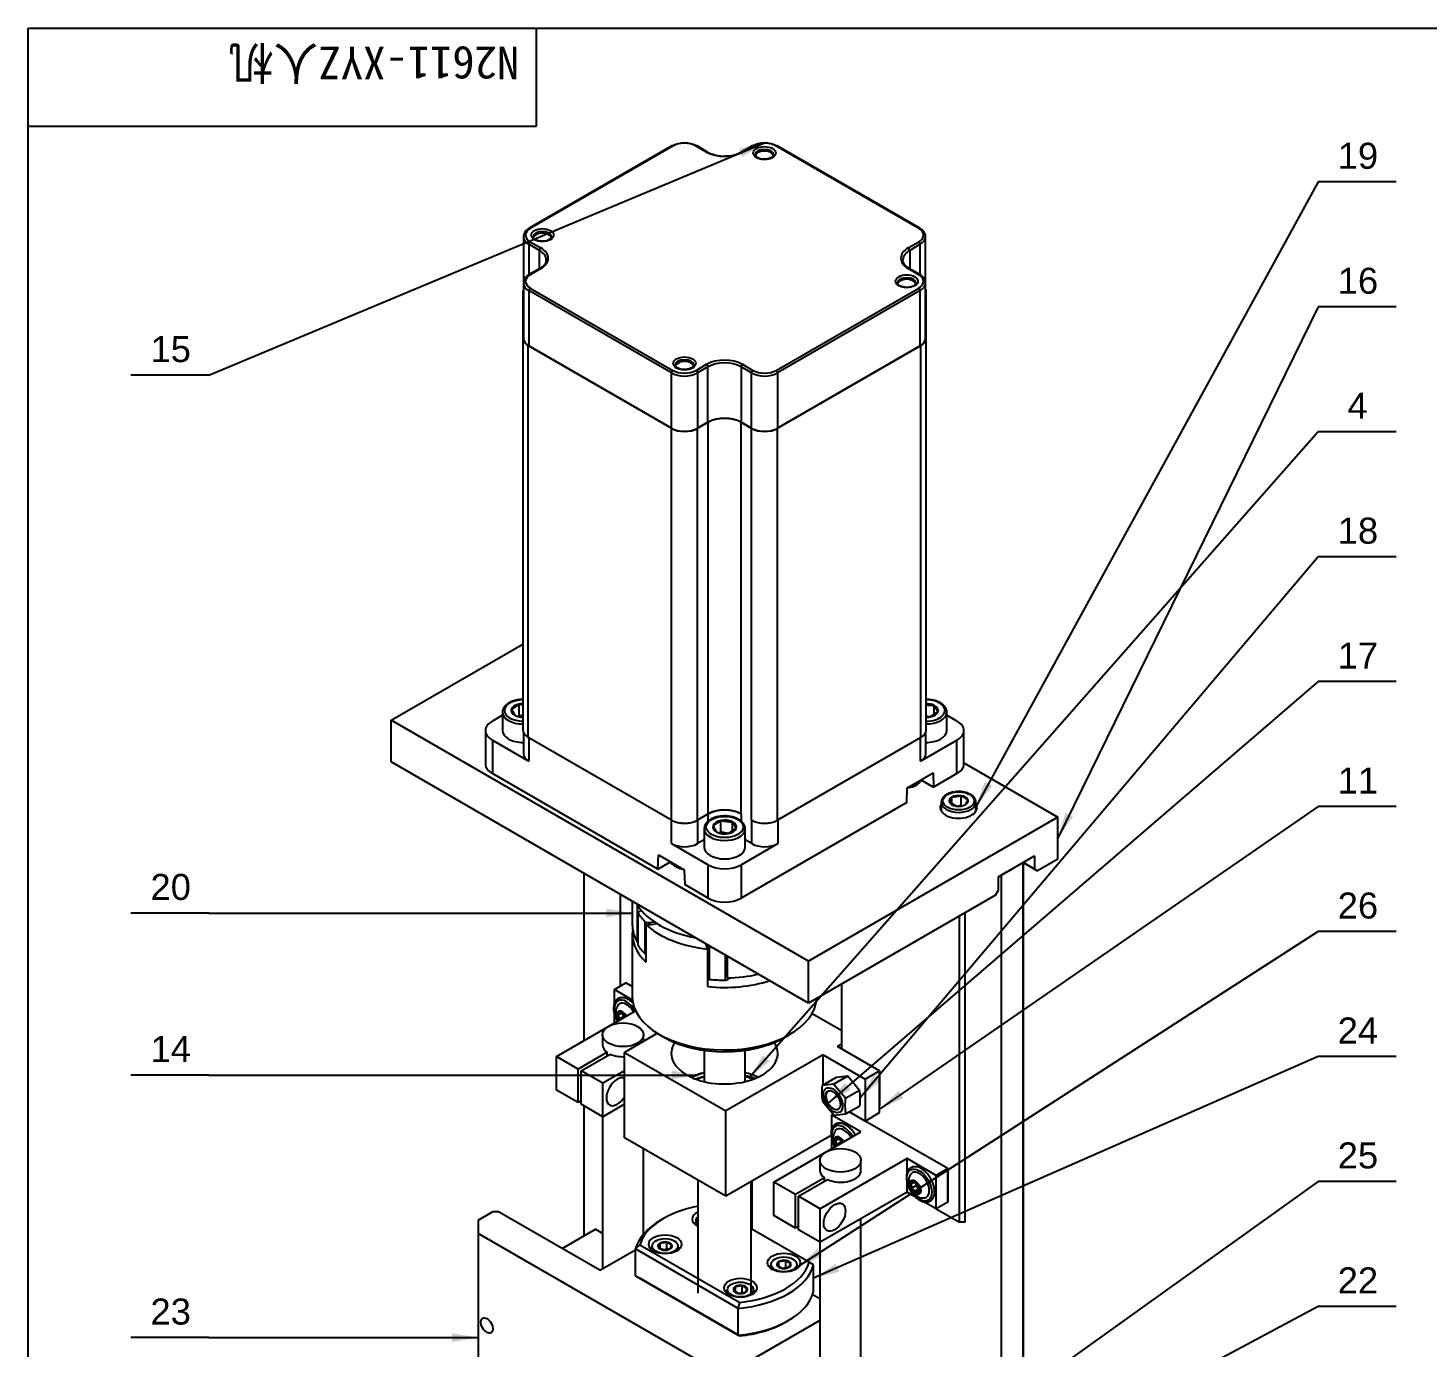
# Model space of a CAD drawing. Header units: millimetres. Extents: x 25 to 415, y 5 to 292.
# Drawn here: x 25 to 195.8, y 131 to 292 of the extents above; entities that cross this region are included whole.
import ezdxf
from ezdxf.enums import TextEntityAlignment as Align

# ---------------------------------------------------------------- set-up
doc = ezdxf.new("R2010")
doc.units = ezdxf.units.MM
for name, color, linetype in [('0311-6000轴承', 7, 'Continuous'), ('0316-内六角平圆头凸缘螺钉-', 7, 'Continuous'), ('0318-孔用卡簧07331-2', 7, 'Continuous'), ('0319-步进电机LS86A12', 7, 'Continuous'), ('031B-开槽圆柱头轴位螺钉-G', 7, 'Continuous'), ('031C-1型六角螺母-GBT4', 7, 'Continuous'), ('031D-内六角圆柱头螺钉-GB', 7, 'Continuous'), ('031E-联轴器COUPLING', 7, 'Continuous'), ('031F-内六角圆柱头螺钉-GB', 7, 'Continuous'), ('031H-内六角圆柱头螺钉-GB', 7, 'Continuous'), ('0321-丝杆安装板', 7, 'Continuous'), ('0321-丝杆滑块', 7, 'Continuous'), ('0322-丝杆', 7, 'Continuous'), ('0325-导轨', 7, 'Continuous'), ('0326-导轨连接件', 7, 'Continuous'), ('0327-电机安装板', 7, 'Continuous'), ('0328-滑块', 7, 'Continuous'), ('032A-滑块连接板', 7, 'Continuous'), ('032C-丝杆顶板', 7, 'Continuous'), ('Default', 7, 'Continuous'), ('图框', 7, 'Continuous')]:
    doc.layers.add(name, color=color, linetype=linetype)
doc.styles.add('SEACAD_Arial', font='arial.ttf')

msp = doc.modelspace()

# ---------------------------------------------------------------- hatches: boundary and pattern name
at = {"layer": 'Default', "linetype": 'Continuous'}
for points in [[(112.12, 276.27), (114.85, 277.99), (111.71, 277.25)], [(141.69, 200.06), (140.63, 197.03), (142.62, 199.56)], [(151.53, 196.27), (150.61, 193.19), (152.48, 195.81)], [(95.53, 183.54), (98.71, 184.06), (95.53, 184.59)], [(114.67, 166.69), (112.97, 163.96), (115.46, 165.99)], [(103.52, 163.77), (106.69, 164.3), (103.52, 164.83)], [(128.16, 164.28), (126.51, 161.52), (128.97, 163.6)], [(124.64, 163.35), (122.58, 160.88), (125.33, 162.55)], [(131.19, 162.36), (128.87, 160.12), (131.79, 161.49)], [(121.33, 143.12), (118.95, 140.95), (121.91, 142.23)], [(123.52, 141.28), (120.83, 139.52), (123.95, 140.31)], [(76.73, 131.75), (79.91, 132.28), (76.73, 132.81)]]:
    msp.add_hatch(color=7, dxfattribs=at).paths.add_polyline_path(points)

# ---------------------------------------------------------------- linework, layer by layer
at = {"layer": '0311-6000轴承', "color": 7, "linetype": 'Continuous'}
for start_param, end_param in [(-4.317598, -4.144594), (1.003002, 1.176005)]:
    msp.add_ellipse((109.96, 160.63), major_axis=(6.5, 0), ratio=0.57735, start_param=start_param, end_param=end_param, dxfattribs=at)
at = {"layer": '0316-内六角平圆头凸缘螺钉-', "color": 7, "linetype": 'Continuous'}
for p, q in [((97.05, 171.72), (97.46, 171.82)), ((97.1, 171.1), (97.05, 171.72)), ((97.59, 171.39), (97.1, 171.1)), ((97.57, 171.71), (97.59, 171.39)), ((97.59, 171.39), (97.67, 171.3)), ((123.56, 156.41), (123.98, 156.51)), ((123.62, 155.79), (123.56, 156.41)), ((124.11, 156.08), (123.62, 155.79)), ((124.08, 156.4), (124.11, 156.08)), ((124.11, 156.08), (124.19, 155.99)), ((132.76, 151.1), (133.17, 151.21)), ((132.81, 150.49), (132.76, 151.1)), ((133.3, 150.77), (132.81, 150.49)), ((133.28, 151.1), (133.3, 150.77)), ((133.3, 150.77), (133.66, 150.38)), ((133.64, 150.7), (133.69, 150.08)), ((133.68, 150.21), (133.27, 149.97)), ((133.69, 150.08), (133.27, 149.97))]:
    msp.add_line(p, q, dxfattribs=at)
for centre, radius, start, end in [((95.21, 168.91), 2.9, 46.7714, 49.1812), ((95.57, 169.63), 2.9, 37.7956, 49.1787), ((121.72, 153.6), 2.9, 46.7714, 49.1812), ((122.08, 154.32), 2.9, 37.7956, 49.1787), ((130.91, 148.29), 2.9, 35.482, 49.1812), ((131.28, 149.01), 2.9, 35.4845, 49.1787), ((134.97, 151.43), 2.63, 207.4976, 223.1072), ((134.2, 150.91), 1.6, 219.5401, 273.727), ((134.62, 150.9), 2.02, 220.7158, 236.2512)]:
    msp.add_arc(centre, radius, start, end, dxfattribs=at)
for centre, major_axis, start_param, end_param in [((98.01, 171.49), (-1.07, 1.86), 0, 1.570796), ((98.01, 171.49), (-1.07, 1.86), 4.712389, 6.283185), ((98.01, 171.49), (-0.86, 1.5), 0, 0.276874), ((98.01, 171.49), (-0.86, 1.5), 4.712389, 6.283185), ((97.51, 171.21), (-0.479, 0.829), 0, 1.570796), ((97.51, 171.21), (-0.361, 0.625), 0.361966, 1.409163), ((97.51, 171.21), (-0.479, 0.829), 4.712389, 6.283185), ((97.51, 171.21), (0.361, -0.625), 2.456361, 3.503558), ((97.51, 171.21), (-0.361, 0.625), 1.409163, 1.570796), ((97.51, 171.21), (0.361, -0.625), 1.570797, 2.456361), ((124.52, 156.18), (-1.07, 1.86), 0, 1.570796), ((124.52, 156.18), (-1.07, 1.86), 4.712389, 6.283185), ((124.52, 156.18), (-0.86, 1.5), 0, 0.276874), ((124.52, 156.18), (-0.86, 1.5), 4.712389, 6.283185), ((124.03, 155.9), (-0.479, 0.829), 0, 1.570796), ((124.03, 155.9), (-0.361, 0.625), 0.361966, 1.409163), ((124.03, 155.9), (-0.479, 0.829), 4.712389, 6.283185), ((124.03, 155.9), (0.361, -0.625), 2.456361, 3.503558), ((124.03, 155.9), (-0.361, 0.625), 1.409163, 1.570796), ((124.03, 155.9), (0.361, -0.625), 1.570797, 2.456361), ((133.72, 150.88), (-0.86, 1.5), 0, 0.276874), ((133.72, 150.88), (-0.86, 1.5), 2.866721, 6.283185), ((133.22, 150.59), (-0.361, 0.625), 0.361966, 1.409163), ((133.22, 150.59), (0.361, -0.625), 2.456361, 3.503558), ((133.22, 150.59), (-0.361, 0.625), 1.409163, 2.456361), ((133.22, 150.59), (0.361, -0.625), 1.409163, 2.456361), ((133.22, 150.59), (0.361, -0.625), 0.361966, 1.409163), ((133.22, 150.59), (-0.361, 0.625), 2.456361, 3.503558)]:
    msp.add_ellipse(centre, major_axis=major_axis, ratio=0.57735, start_param=start_param, end_param=end_param, dxfattribs=at)
for centre, major_axis in [((133.72, 150.88), (-1.07, 1.86)), ((133.22, 150.59), (-0.479, 0.829))]:
    msp.add_ellipse(centre, major_axis=major_axis, ratio=0.57735, dxfattribs=at)
for points, knots in [([(98.89, 172.98), (98.8, 173.08), (98.58, 173.29), (98.2, 173.55), (97.77, 173.72), (97.35, 173.76), (96.98, 173.64), (96.69, 173.39), (96.51, 173.05), (96.42, 172.63), (96.43, 172.14), (96.55, 171.62), (96.73, 171.16), (96.87, 170.92), (96.93, 170.83)], [0.1655625, 0.1655625, 0.1655625, 0.1655625, 0.2175086, 0.2936672, 0.3704776, 0.4472729, 0.5215528, 0.5923452, 0.6623631, 0.7346254, 0.8094704, 0.8851496, 0.9606878, 1, 1, 1, 1]), ([(96.95, 172.78), (96.91, 172.73), (96.8, 172.58), (96.7, 172.26), (96.67, 171.86), (96.73, 171.43), (96.86, 171.1), (96.97, 170.91), (96.99, 170.86)], [0, 0, 0, 0, 0.0732393, 0.2325902, 0.395375, 0.570441, 0.761887, 0.82242, 0.82242, 0.82242, 0.82242]), ([(125.91, 156.98), (125.9, 157.02), (125.78, 157.21), (125.53, 157.56), (125.14, 157.95), (124.72, 158.24), (124.28, 158.41), (123.86, 158.45), (123.49, 158.33), (123.21, 158.09), (123.02, 157.74), (122.94, 157.32), (122.95, 156.83), (123.07, 156.31), (123.24, 155.85), (123.39, 155.61), (123.45, 155.52)], [0.0515313, 0.0515313, 0.0515313, 0.0515313, 0.0663354, 0.1418128, 0.2175086, 0.2936672, 0.3704776, 0.4472729, 0.5215528, 0.5923452, 0.6623631, 0.7346254, 0.8094704, 0.8851496, 0.9606878, 1, 1, 1, 1]), ([(123.46, 157.47), (123.42, 157.42), (123.32, 157.28), (123.22, 156.95), (123.19, 156.55), (123.25, 156.12), (123.38, 155.79), (123.48, 155.6), (123.51, 155.55)], [0, 0, 0, 0, 0.0732393, 0.2325902, 0.395375, 0.570441, 0.761887, 0.82242, 0.82242, 0.82242, 0.82242]), ([(135.28, 151.32), (135.2, 151.49), (135.06, 151.79), (134.72, 152.25), (134.33, 152.64), (133.91, 152.94), (133.48, 153.11), (133.06, 153.14), (132.68, 153.02), (132.4, 152.78), (132.22, 152.44), (132.13, 152.02), (132.14, 151.53), (132.26, 151), (132.44, 150.54), (132.58, 150.3), (132.64, 150.21)], [0, 0, 0, 0, 0.066335, 0.141813, 0.217509, 0.293667, 0.370478, 0.447273, 0.521553, 0.592345, 0.662363, 0.734625, 0.80947, 0.88515, 0.960688, 1, 1, 1, 1]), ([(132.66, 152.16), (132.62, 152.11), (132.51, 151.97), (132.41, 151.65), (132.38, 151.25), (132.44, 150.81), (132.61, 150.38), (132.82, 150.06), (132.94, 149.92), (132.97, 149.89)], [0, 0, 0, 0, 0.073239, 0.23259, 0.395375, 0.570441, 0.761887, 0.95578, 1, 1, 1, 1]), ([(133.5, 149.22), (133.57, 149.16), (133.76, 149), (134.14, 148.84), (134.54, 148.77), (134.92, 148.84), (135.23, 149.04), (135.45, 149.35), (135.57, 149.74), (135.59, 150.21), (135.51, 150.72), (135.39, 151.12), (135.3, 151.3), (135.28, 151.32)], [0, 0, 0, 0, 0.053738, 0.162245, 0.271235, 0.366775, 0.46818, 0.567333, 0.668152, 0.773057, 0.880067, 0.987095, 1, 1, 1, 1])]:
    msp.add_open_spline(points, degree=3, knots=knots, dxfattribs=at)
at = {"layer": '0318-孔用卡簧07331-2', "color": 7, "linetype": 'Continuous'}
for centre, start_param, end_param in [((110.27, 161.24), 2.025135, 2.30182), ((110.27, 160.75), -4.258051, -4.095568), ((110.27, 160.75), 1.011324, 1.221345)]:
    msp.add_ellipse(centre, major_axis=(6.4, 0), ratio=0.57735, start_param=start_param, end_param=end_param, dxfattribs=at)
at = {"layer": '0319-步进电机LS86A12', "color": 7, "linetype": 'Continuous'}
for p, q in [((103.53, 277.61), (86.14, 267.57)), ((103.66, 277.6), (86.26, 267.56)), ((107.77, 276.86), (106.48, 277.6)), ((107.89, 276.87), (106.61, 277.61)), ((113.31, 277.61), (112.02, 276.87)), ((113.43, 277.6), (112.15, 276.86)), ((133.65, 267.56), (116.26, 277.6)), ((133.78, 267.57), (116.39, 277.61)), ((85.43, 266.54), (85.43, 260.89)), ((134.49, 260.89), (134.49, 266.54)), ((87.37, 264.88), (86.08, 265.62)), ((86.08, 265.62), (86.08, 261.89)), ((86.26, 265.93), (87.54, 265.19)), ((87.37, 262.64), (87.37, 264.88)), ((132.37, 265.19), (133.65, 265.93)), ((133.83, 265.62), (132.55, 264.88)), ((132.55, 264.88), (132.55, 262.64)), ((133.83, 261.89), (133.83, 265.62)), ((87.42, 262.67), (86.14, 261.93)), ((87.54, 262.65), (86.26, 261.91)), ((133.65, 261.91), (132.37, 262.65)), ((133.78, 261.93), (132.5, 262.67)), ((85.36, 259.8), (85.36, 254.16)), ((85.43, 260.89), (85.43, 254.16)), ((103.48, 249.93), (86.08, 259.98)), ((86.08, 259.98), (86.08, 253.24)), ((86.26, 260.28), (103.66, 250.24)), ((116.26, 250.24), (133.65, 260.28)), ((133.83, 259.98), (116.44, 249.93)), ((133.83, 253.24), (133.83, 259.98)), ((134.49, 254.16), (134.49, 260.89)), ((134.55, 254.16), (134.55, 259.8)), ((85.36, 254.16), (85.36, 206.4)), ((103.49, 243.16), (86.02, 253.24)), ((86.02, 205.48), (86.02, 253.24)), ((103.48, 243.2), (86.08, 253.24)), ((133.89, 253.24), (116.43, 243.16)), ((133.83, 253.24), (116.44, 243.2)), ((133.89, 205.48), (133.89, 253.24)), ((134.55, 206.4), (134.55, 254.16)), ((103.48, 243.2), (103.48, 249.93)), ((106.48, 250.24), (107.77, 250.98)), ((107.94, 250.67), (106.66, 249.93)), ((106.66, 249.93), (106.66, 243.2)), ((107.94, 243.94), (107.94, 250.67)), ((113.25, 249.93), (111.97, 250.67)), ((111.97, 250.67), (111.97, 243.94)), ((112.15, 250.98), (113.43, 250.24)), ((113.25, 243.2), (113.25, 249.93)), ((116.44, 249.93), (116.44, 243.2)), ((103.49, 195.4), (103.49, 243.16)), ((107.94, 243.94), (106.66, 243.2)), ((107.95, 243.9), (106.66, 243.16)), ((106.66, 195.4), (106.66, 243.16)), ((107.95, 196.14), (107.95, 243.9)), ((113.25, 243.2), (111.97, 243.94)), ((113.25, 243.16), (111.97, 243.9)), ((111.97, 196.14), (111.97, 243.9)), ((113.25, 195.4), (113.25, 243.16)), ((116.43, 195.4), (116.43, 243.16)), ((82.87, 208.18), (81.64, 207.47)), ((138.31, 207.47), (137.08, 208.18)), ((80.8, 206.31), (80.8, 202.23)), ((81.64, 205.15), (81.64, 201.06)), ((81.64, 205.15), (86.1, 202.57)), ((85.44, 206.06), (85.44, 203.49)), ((103.49, 195.4), (86.02, 205.48)), ((86.1, 205.43), (86.1, 202.57)), ((103.5, 195.38), (86.1, 205.43)), ((133.89, 205.48), (116.43, 195.4)), ((133.85, 205.43), (116.46, 195.38)), ((133.85, 202.57), (133.85, 205.43)), ((133.85, 202.57), (138.31, 205.15)), ((134.51, 203.49), (134.51, 206.15)), ((138.31, 201.06), (138.31, 205.15)), ((139.15, 202.23), (139.15, 206.31)), ((101.84, 189.4), (81.64, 201.06)), ((132.25, 199.34), (135.4, 201.16)), ((133.97, 200.27), (135.45, 199.41)), ((135.4, 201.16), (135.45, 199.41)), ((138.31, 201.06), (135.45, 199.41)), ((132.2, 197.53), (132.25, 199.34)), ((132.2, 197.53), (111.99, 185.87)), ((103.5, 192.53), (103.5, 195.38)), ((107.95, 196.14), (106.66, 195.4)), ((107.96, 196.12), (106.68, 195.38)), ((106.68, 195.38), (106.68, 192.53)), ((107.96, 195.26), (107.96, 196.12)), ((111.97, 196.14), (111.99, 196.12)), ((111.99, 196.12), (111.99, 195.26)), ((113.27, 195.38), (113.25, 195.4)), ((113.27, 192.53), (113.27, 195.38)), ((116.46, 195.38), (116.46, 192.53)), ((107.48, 192.99), (106.68, 192.53)), ((113.27, 192.53), (112.48, 192.99)), ((103.5, 192.53), (107.96, 189.95)), ((111.99, 189.95), (116.46, 192.53)), ((101.84, 189.4), (101.9, 191.14)), ((101.84, 189.4), (103.38, 190.29)), ((101.9, 191.14), (105.05, 189.33)), ((107.96, 185.87), (107.96, 189.95)), ((111.99, 189.95), (111.99, 185.87)), ((105.05, 189.33), (105.1, 187.52)), ((107.96, 185.87), (105.1, 187.52))]:
    msp.add_line(p, q, dxfattribs=at)
for centre, radius, start, end in [((105.07, 274.62), 3.36, 62.77, 117.23), ((109.87, 280.62), 4.24, 242.1498, 271.8649), ((110.06, 280.59), 4.2, 269.3589, 297.9121), ((114.85, 274.62), 3.36, 62.77, 117.23), ((132.2, 201.6), 2.25, 271.7318, 314.4404), ((105.15, 191.66), 2.25, 225.5596, 262.967)]:
    msp.add_arc(centre, radius, start, end, dxfattribs=at)
for centre, major_axis, start_param, end_param in [((103.66, 277.4), (0.125, -0.217), 2.356195, 3.141593), ((105.07, 276.79), (2, 0), 0.785398, 2.356194), ((106.48, 277.4), (-0.125, -0.217), 3.141414, 3.926991), ((107.77, 276.66), (-0.125, -0.217), 3.136079, 3.926991), ((109.96, 278.13), (3.1, 0), 3.926991, 5.497787), ((112.15, 276.66), (0.125, -0.217), 2.356195, 3.143222), ((113.43, 277.4), (0.125, -0.217), 2.356195, 3.141775), ((114.85, 276.79), (2, 0), 0.785398, 2.356194), ((114.83, 276.55), (-1.12, 0), 3.158917, 6.283185), ((114.83, 276.34), (1.12, 0), 0, 3.141593), ((116.26, 277.4), (-0.125, -0.217), 3.141593, 3.926991), ((114.83, 276.55), (-1.12, 0), 0, 0.009789), ((87.68, 266.54), (2.25, 0), 3.155321, 3.926991), ((87.68, 266.74), (2, 0), 2.356194, 3.926991), ((86.26, 267.35), (0.125, -0.217), 2.356195, 3.141407), ((87.74, 266.53), (-1.12, 0), 3.158917, 6.283185), ((87.74, 266.33), (1.12, 0), 0, 3.141593), ((87.74, 266.53), (-1.12, 0), 0, 0.009789), ((133.65, 267.35), (-0.125, -0.217), 3.141412, 3.926991), ((132.24, 266.74), (-2, 0), 2.356194, 3.926991), ((132.24, 266.54), (-2.25, 0), 2.356194, 3.155321), ((86.26, 265.72), (-0.125, -0.217), 3.926991, 5.497787), ((87.54, 264.98), (-0.125, -0.217), 3.926991, 5.497787), ((85.35, 263.72), (-2.85, 0), 3.147283, 3.926991), ((85.35, 263.92), (-3.1, 0), 2.356194, 3.926991), ((134.57, 263.92), (3.1, 0), 2.356194, 3.926991), ((134.57, 263.72), (2.85, 0), 2.356194, 3.147283), ((132.37, 264.98), (-0.125, 0.217), 3.926991, 5.497787), ((133.65, 265.72), (-0.125, 0.217), 3.926991, 5.497787), ((87.68, 261.1), (2, 0), 2.356194, 3.926991), ((86.26, 261.71), (0.125, -0.217), 2.356195, 3.141407), ((87.54, 262.45), (0.125, -0.217), 2.356195, 3.141593), ((132.18, 260.9), (-1.12, 0), 3.158917, 6.283185), ((132.18, 260.7), (1.12, 0), 0, 3.141593), ((132.37, 262.45), (-0.125, -0.217), 3.141593, 3.926991), ((133.65, 261.71), (-0.125, -0.217), 3.141412, 3.926991), ((132.24, 261.1), (-2, 0), 2.356194, 3.926991), ((87.61, 259.8), (2.24, 0), 2.909089, 3.374096), ((87.68, 260.89), (2.25, 0), 3.155321, 3.926991), ((86.26, 260.08), (-0.125, -0.217), 3.926991, 5.497787), ((132.18, 260.9), (-1.12, 0), 0, 0.009789), ((133.65, 260.08), (-0.125, 0.217), 3.926991, 5.497787), ((132.24, 260.89), (-2.25, 0), 2.356194, 3.155321), ((132.31, 259.8), (-2.25, 0), 2.909088, 3.374097), ((87.61, 254.16), (2.24, 0), 2.909089, 3.926991), ((132.31, 254.16), (-2.24, 0), 2.356194, 3.374097), ((87.68, 254.16), (2.25, 0), 3.141593, 3.926991), ((132.24, 254.16), (-2.25, 0), 2.356194, 3.141593), ((105.08, 250.89), (-1.13, 0), 3.158917, 6.283185), ((105.08, 250.68), (1.12, 0), 0, 3.141593), ((109.96, 249.71), (-3.1, 0), 3.926991, 5.497787), ((109.96, 249.51), (2.85, 0), 0.785398, 2.356194), ((103.66, 250.03), (-0.125, -0.217), 3.926991, 5.497787), ((105.07, 250.85), (2.25, 0), 3.926991, 5.497787), ((105.07, 251.06), (-2, 0), 0.785398, 2.356194), ((105.08, 250.89), (-1.13, 0), 0, 0.009789), ((106.48, 250.03), (0.125, -0.217), 0.785398, 2.356195), ((107.77, 250.77), (0.125, -0.217), 0.785398, 2.356195), ((112.15, 250.77), (-0.125, -0.217), 3.926991, 5.497787), ((113.43, 250.03), (-0.125, -0.217), 3.926991, 5.497787), ((114.85, 250.85), (2.25, 0), 3.926991, 5.497787), ((114.85, 251.06), (-2, 0), 0.785398, 2.356194), ((116.26, 250.03), (-0.125, 0.217), 3.926991, 5.497787), ((109.96, 242.77), (2.85, 0), 0.785398, 2.356194), ((109.96, 242.74), (2.84, 0), 0.785398, 2.356194), ((105.07, 244.12), (2.25, 0), 3.926991, 5.497787), ((105.08, 244.08), (2.24, 0), 3.926991, 5.497787), ((114.85, 244.12), (2.25, 0), 3.926991, 5.497787), ((114.84, 244.08), (2.24, 0), 3.926991, 5.497787), ((83.65, 206.31), (2.85, 0), 2.356194, 3.926991), ((136.3, 206.31), (-2.85, 0), 2.356194, 3.926991), ((87.61, 206.4), (2.24, 0), 3.141593, 3.890636), ((87.61, 206.4), (-2.24, 0), 0.749044, 0.785398), ((87.69, 206.35), (-2.25, 0), 0.695225, 0.785398), ((132.26, 206.35), (2.25, 0), 5.497787, 5.861375), ((132.31, 206.4), (2.25, 0), 5.497787, 5.817228), ((132.31, 206.4), (-2.24, 0), 2.675635, 3.141593), ((87.69, 203.49), (2.25, 0), 3.141593, 3.926991), ((132.26, 203.49), (-2.25, 0), 2.356194, 3.141593), ((83.65, 202.23), (2.85, 0), 3.141593, 3.926991), ((136.3, 202.23), (-2.85, 0), 2.356194, 3.141593), ((132.2, 200.53), (1.83, 0), 4.880584, 6.11499), ((132.2, 200.64), (-1.87, 0), 1.846393, 2.865996), ((109.96, 194.98), (2.84, 0), 0.785397, 2.356194), ((109.98, 194.96), (-2.85, 0), 3.937873, 5.497787), ((105.08, 196.31), (2.24, 0), 3.926991, 5.497787), ((105.09, 196.3), (-2.25, 0), 0.785398, 2.356194), ((114.84, 196.31), (2.24, 0), 3.939692, 5.497787), ((114.86, 196.3), (-2.25, 0), 0.785397, 2.356124), ((105.09, 193.44), (2.25, 0), 3.926991, 5.497787), ((114.86, 193.44), (2.25, 0), 3.926991, 5.497717), ((105.15, 190.58), (1.83, 0), 3.442913, 4.411069), ((105.15, 190.7), (-1.87, 0), 0.439304, 1.131492), ((109.98, 191.11), (-2.85, 0), 0.785398, 2.356194), ((109.98, 187.03), (2.85, 0), 3.926991, 5.497787)]:
    msp.add_ellipse(centre, major_axis=major_axis, ratio=0.57735, start_param=start_param, end_param=end_param, dxfattribs=at)
for centre in [(114.83, 276.75), (87.74, 266.74), (132.18, 261.11), (105.08, 251.09)]:
    msp.add_ellipse(centre, major_axis=(1.37, 0), ratio=0.57735, dxfattribs=at)
for points, knots in [([(115.68, 276.2), (115.63, 276.17), (115.5, 276.11), (115.19, 276.02), (114.79, 275.99), (114.39, 276.03), (114.05, 276.15), (113.82, 276.31), (113.72, 276.45), (113.72, 276.51), (113.72, 276.54)], [0, 0, 0, 0, 0.071317, 0.210515, 0.351753, 0.493793, 0.634516, 0.772152, 0.907917, 1, 1, 1, 1]), ([(115.95, 276.55), (115.95, 276.52), (115.95, 276.45), (115.85, 276.31), (115.74, 276.24), (115.68, 276.2)], [0, 0, 0, 0, 0.333682, 0.727837, 1, 1, 1, 1]), ([(86.14, 267.57), (86.06, 267.52), (85.86, 267.4), (85.61, 267.14), (85.44, 266.81), (85.44, 266.62), (85.44, 266.52)], [0, 0, 0, 0, 0.170886, 0.495974, 0.779611, 1, 1, 1, 1]), ([(88.58, 266.19), (88.53, 266.16), (88.4, 266.09), (88.1, 266), (87.7, 265.97), (87.3, 266.02), (86.96, 266.13), (86.72, 266.29), (86.62, 266.44), (86.62, 266.5), (86.62, 266.53)], [0, 0, 0, 0, 0.071317, 0.210515, 0.351753, 0.493793, 0.634516, 0.772152, 0.907917, 1, 1, 1, 1]), ([(88.85, 266.54), (88.86, 266.5), (88.85, 266.44), (88.76, 266.3), (88.64, 266.22), (88.58, 266.19)], [0, 0, 0, 0, 0.333682, 0.727837, 1, 1, 1, 1]), ([(134.48, 266.56), (134.48, 266.6), (134.49, 266.74), (134.38, 267.02), (134.14, 267.33), (133.92, 267.48), (133.78, 267.57)], [0, 0, 0, 0, 0.085745, 0.386106, 0.687457, 1, 1, 1, 1]), ([(88.2, 263.72), (88.19, 263.61), (88.17, 263.43), (87.99, 263.11), (87.72, 262.85), (87.51, 262.72), (87.42, 262.67)], [0, 0, 0, 0, 0.284544, 0.551823, 0.836562, 1, 1, 1, 1]), ([(132.5, 262.67), (132.42, 262.72), (132.22, 262.84), (131.95, 263.09), (131.77, 263.39), (131.7, 263.6), (131.72, 263.7), (131.72, 263.71)], [0, 0, 0, 0, 0.1452, 0.422876, 0.701026, 0.98569, 1, 1, 1, 1]), ([(86.14, 261.93), (86.06, 261.88), (85.86, 261.75), (85.61, 261.49), (85.44, 261.17), (85.44, 260.97), (85.44, 260.87)], [0, 0, 0, 0, 0.170886, 0.495974, 0.779611, 1, 1, 1, 1]), ([(134.48, 260.91), (134.48, 260.95), (134.49, 261.1), (134.38, 261.37), (134.14, 261.69), (133.92, 261.84), (133.78, 261.93)], [0, 0, 0, 0, 0.085745, 0.386106, 0.687457, 1, 1, 1, 1]), ([(133.03, 260.56), (132.98, 260.53), (132.85, 260.46), (132.54, 260.38), (132.14, 260.35), (131.74, 260.39), (131.4, 260.51), (131.16, 260.66), (131.06, 260.81), (131.06, 260.87), (131.06, 260.9)], [0, 0, 0, 0, 0.071317, 0.210515, 0.351753, 0.493793, 0.634516, 0.772152, 0.907917, 1, 1, 1, 1]), ([(133.3, 260.91), (133.3, 260.87), (133.3, 260.81), (133.2, 260.67), (133.08, 260.59), (133.03, 260.56)], [0, 0, 0, 0, 0.333682, 0.727837, 1, 1, 1, 1]), ([(105.93, 250.54), (105.88, 250.52), (105.75, 250.45), (105.44, 250.36), (105.04, 250.33), (104.64, 250.38), (104.3, 250.49), (104.07, 250.65), (103.97, 250.79), (103.96, 250.85), (103.97, 250.88)], [0, 0, 0, 0, 0.071317, 0.210515, 0.351753, 0.493793, 0.634516, 0.772152, 0.907917, 1, 1, 1, 1]), ([(106.2, 250.89), (106.2, 250.86), (106.2, 250.79), (106.1, 250.66), (105.99, 250.58), (105.93, 250.54)], [0, 0, 0, 0, 0.333682, 0.727837, 1, 1, 1, 1])]:
    msp.add_open_spline(points, degree=3, knots=knots, dxfattribs=at)
at = {"layer": '031B-开槽圆柱头轴位螺钉-G', "color": 7, "linetype": 'Continuous'}
msp.add_ellipse((123.2, 161.24), major_axis=(-0.62, 1.08), ratio=0.57735, start_param=0, end_param=3.141593, dxfattribs=at)
at = {"layer": '031C-1型六角螺母-GBT4', "color": 7, "linetype": 'Continuous'}
for p, q in [((121.87, 163.03), (123.61, 164.03)), ((123.27, 163.2), (125.01, 164.2)), ((123.61, 164.03), (125.01, 164.2)), ((125.01, 164.2), (126.44, 162.47)), ((123.27, 163.2), (121.87, 163.03)), ((124.7, 161.47), (123.27, 163.2)), ((124.7, 161.47), (126.44, 162.47)), ((121.9, 161.12), (123.34, 159.39)), ((124.73, 159.56), (126.47, 160.56)), ((123.34, 159.39), (124.73, 159.56))]:
    msp.add_line(p, q, dxfattribs=at)
for centre, radius, start, end in [((129.51, 162.22), 7.69, 173.9226, 188.1613), ((118.83, 161.38), 7.68, 353.9159, 8.168), ((132.33, 160.65), 7.68, 173.9159, 188.168)]:
    msp.add_arc(centre, radius, start, end, dxfattribs=at)
for major_axis in [(-0.84, 1.45), (0.64, -1.11)]:
    msp.add_ellipse((123.18, 161.23), major_axis=major_axis, ratio=0.57735, dxfattribs=at)
at = {"layer": '031D-内六角圆柱头螺钉-GB', "color": 7, "linetype": 'Continuous'}
for p, q in [((137.39, 197.56), (137.69, 198.21)), ((137.69, 197.39), (137.69, 198.21)), ((138.29, 198.87), (138.05, 198.84)), ((138.81, 197.24), (138.81, 198.38)), ((138.81, 198.38), (139.62, 197.91)), ((136.38, 197.56), (136.38, 196.49)), ((138.21, 197.09), (137.39, 197.56)), ((139.62, 197.91), (139.33, 197.26)), ((140.63, 196.49), (140.63, 197.56))]:
    msp.add_line(p, q, dxfattribs=at)
for centre, radius, start, end in [((138.23, 196.88), 1.97, 97.223, 112.7483), ((137.53, 202.98), 4.78, 272.0085, 285.5794), ((137.91, 199.33), 2.27, 277.3035, 293.1864), ((138.04, 201.86), 4.78, 272.0102, 285.5777)]:
    msp.add_arc(centre, radius, start, end, dxfattribs=at)
msp.add_ellipse((138.51, 197.73), major_axis=(-1.91, 0), ratio=0.57735, dxfattribs=at)
for centre, major_axis, start_param, end_param in [((138.51, 197.73), (1.15, 0), 2.356194, 3.403392), ((138.51, 197.73), (1.15, 0), 1.308997, 2.356194), ((138.51, 197.73), (1.15, 0), 0.261799, 1.308997), ((138.51, 197.56), (2.12, 0), 3.156775, 6.249647), ((138.51, 197.73), (-1.15, 0), 0.261799, 1.308997), ((138.51, 197.73), (-1.15, 0), 1.308997, 2.356194), ((138.51, 197.73), (-1.15, 0), 2.356194, 3.403392), ((138.51, 197.56), (2.12, 0), 6.249647, 6.283185)]:
    msp.add_ellipse(centre, major_axis=major_axis, ratio=0.57735, start_param=start_param, end_param=end_param, dxfattribs=at)
for points, knots in [([(137.47, 198.7), (137.38, 198.67), (137.15, 198.6), (136.81, 198.38), (136.53, 198.09), (136.39, 197.78), (136.4, 197.61), (136.4, 197.54)], [0, 0, 0, 0, 0.12604, 0.3809, 0.638227, 0.862046, 1, 1, 1, 1]), ([(140.61, 197.51), (140.62, 197.58), (140.64, 197.74), (140.52, 198.03), (140.28, 198.33), (139.92, 198.57), (139.46, 198.76), (138.94, 198.86), (138.52, 198.89), (138.33, 198.87), (138.29, 198.87)], [0, 0, 0, 0, 0.073698, 0.21653, 0.360204, 0.510701, 0.665732, 0.821177, 0.976278, 1, 1, 1, 1])]:
    msp.add_open_spline(points, degree=3, knots=knots, dxfattribs=at)
at = {"layer": '031E-联轴器COUPLING', "color": 7, "linetype": 'Continuous'}
for p, q in [((98.71, 185.49), (98.71, 182.64)), ((99.36, 180.46), (99.36, 185.02)), ((99.4, 184.11), (99.4, 180.17)), ((99.43, 180.08), (99.43, 184.02)), ((100.27, 179.06), (100.27, 183)), ((100.76, 182.64), (100.76, 182.91)), ((98.71, 181.48), (98.71, 173.85)), ((100.38, 182.64), (100.38, 178.08)), ((107.79, 179.86), (107.79, 180.13)), ((107.93, 175.09), (107.93, 179.66)), ((108.12, 175.96), (108.12, 179.9)), ((110.08, 175.88), (110.08, 178.93)), ((110.27, 178.82), (110.27, 176.14)), ((110.47, 176.07), (110.47, 176.15)), ((102, 169.26), (102.64, 168.89)), ((117.28, 168.89), (117.91, 169.26))]:
    msp.add_line(p, q, dxfattribs=at)
for centre, major_axis, start_param, end_param in [((109.96, 187.2), (-11.25, 0), 0.342124, 1.252976), ((99.8, 184.11), (0.4, 0), 2.91086, 3.50117), ((106.96, 179.34), (-11.25, 0), -0.884215, -0.834969), ((109.96, 186.31), (-11.25, 0), 0.359577, 0.53411), ((100.62, 183.12), (0.4, 0), 3.675702, 5.071966), ((98.61, 189.28), (11.25, 0), -1.378342, -1.32074), ((98.61, 189.02), (11.25, 0), -1.378342, -1.290393), ((109.96, 181.48), (11.25, 0), 3.052726, 3.693156), ((109.96, 182.64), (11.25, 0), 3.141593, 3.483716), ((109.96, 186.05), (-11.25, 0), 0.551563, 1.389321), ((100.62, 182.86), (0.4, 0), 4.266012, 5.071966), ((99.8, 180.17), (0.4, 0), 3.141593, 3.50117), ((109.96, 182.37), (-11.25, 0), 0.359577, 0.53411), ((118.86, 181.01), (11.25, 0), 3.248475, 3.319226), ((118.86, 181.28), (11.25, 0), 3.295917, 3.319226), ((108.19, 180.13), (-0.4, 0), 0.010511, 1.406774), ((108.19, 179.86), (-0.4, 0), 0.010511, 0.816465), ((109.96, 186.31), (11.25, 0), 4.548367, 4.577062), ((100.62, 179.18), (-0.4, 0), 0.53411, 0.91832), ((108.19, 176.19), (-0.4, 0), 0.867351, 1.406774), ((109.96, 182.37), (-11.25, 0), 1.406774, 1.581307), ((110.07, 176.11), (0.4, 0), 4.7229, 6.119163), ((109.96, 182.64), (11.25, 0), 4.740353, 5.090683), ((99.83, 178.18), (-11.25, 0), -3.472737, -3.45979), ((109.96, 181.48), (11.25, 0), 4.530914, 5.223937), ((109.96, 173.85), (11.25, 0), 3.141593, 6.253858), ((109.96, 173.11), (10.35, 0), 3.926991, 5.497787)]:
    msp.add_ellipse(centre, major_axis=major_axis, ratio=0.57735, start_param=start_param, end_param=end_param, dxfattribs=at)
for points in [[(100.45, 182.65), (100.41, 182.64), (100.38, 182.64)], [(99.41, 180.48), (99.39, 180.47), (99.36, 180.46)], [(107.93, 179.66), (107.92, 179.68), (107.91, 179.7)]]:
    msp.add_open_spline(points, degree=2, dxfattribs=at)
at = {"layer": '031F-内六角圆柱头螺钉-GB', "color": 7, "linetype": 'Continuous'}
for p, q in [((82.87, 208.56), (82.87, 206.31)), ((83.96, 208.93), (84.92, 209.55)), ((84.41, 208.14), (83.96, 208.93)), ((84.92, 208.21), (84.92, 209.55)), ((136, 208.59), (135.04, 207.97)), ((135.54, 208.3), (135.54, 209.38)), ((135.54, 209.38), (136, 208.59)), ((137.08, 206.31), (137.08, 208.56)), ((108.56, 194.72), (109.52, 195.34)), ((109.02, 193.93), (108.56, 194.72)), ((109.52, 194.01), (109.52, 195.34)), ((110.94, 194.09), (110.94, 195.17)), ((110.94, 195.17), (111.39, 194.38)), ((107.48, 194.35), (107.48, 192.1)), ((111.39, 194.38), (110.43, 193.76)), ((112.48, 192.1), (112.48, 194.35))]:
    msp.add_line(p, q, dxfattribs=at)
for centre, radius, start, end in [((86.34, 215.43), 6.05, 256.4287, 260.7533), ((135.55, 215.43), 6.05, 260.4793, 269.9391), ((85.83, 214.02), 6.05, 256.4274, 265.6185), ((83.32, 209.62), 2.13, 312.11, 318.5479), ((85.95, 210.87), 2.85, 248.7192, 258.0615), ((135.16, 210.87), 2.85, 257.4666, 268.0978), ((135.04, 214.02), 6.05, 265.3472, 269.9405), ((110.94, 201.23), 6.05, 256.4287, 269.9391), ((110.44, 199.81), 6.05, 256.4274, 269.9405), ((107.93, 195.41), 2.13, 312.11, 318.5479), ((110.56, 196.66), 2.85, 248.7192, 268.0935)]:
    msp.add_arc(centre, radius, start, end, dxfattribs=at)
for centre, major_axis, start_param, end_param in [((85.37, 208.76), (-2.25, 0), 4.714202, 6.283185), ((134.58, 208.76), (-2.25, 0), 1.556355, 4.72683), ((85.37, 208.56), (2.5, 0), 3.148863, 4.710757), ((85.37, 208.76), (-2.25, 0), 0, 1.568983), ((85.37, 208.76), (1.44, 0), 2.937449, 3.984647), ((85.37, 208.76), (-1.44, 0), 5.031845, 6.079042), ((85.37, 208.76), (1.44, 0), 1.573623, 1.890252), ((134.58, 208.76), (1.44, 0), 0.843054, 1.593309), ((134.58, 208.56), (2.5, 0), 4.699392, 6.224483), ((134.58, 208.76), (1.44, 0), 5.031845, 6.079042), ((134.58, 208.76), (-1.44, 0), 2.937449, 3.984647), ((134.58, 208.56), (2.5, 0), 6.224483, 6.283185), ((85.37, 208.76), (-1.44, 0), 0.843054, 1.56797), ((134.58, 208.76), (-1.44, 0), 1.548283, 1.890252), ((85.37, 206.31), (2.5, 0), 3.141593, 4.742239), ((134.58, 206.31), (2.5, 0), 4.682539, 6.283185), ((109.98, 194.55), (1.44, 0), 2.937449, 3.984647), ((109.98, 194.55), (-1.44, 0), 5.031845, 6.079042), ((109.98, 194.55), (1.44, 0), 0.843054, 1.890252), ((109.98, 194.55), (-1.44, 0), 2.937449, 3.984647), ((109.98, 194.35), (2.5, 0), 3.148863, 6.219904), ((109.98, 194.55), (-1.44, 0), 0.843054, 1.890252), ((109.98, 194.55), (1.44, 0), 5.031845, 6.079042), ((109.98, 194.35), (2.5, 0), 6.219904, 6.283185), ((109.98, 192.1), (2.5, 0), 3.141593, 6.283185)]:
    msp.add_ellipse(centre, major_axis=major_axis, ratio=0.57735, start_param=start_param, end_param=end_param, dxfattribs=at)
msp.add_ellipse((109.98, 194.55), major_axis=(-2.25, 0), ratio=0.57735, dxfattribs=at)
for points, knots in [([(85.36, 210.1), (85.23, 210.1), (84.88, 210.09), (84.37, 209.99), (83.85, 209.81), (83.4, 209.55), (83.09, 209.23), (82.9, 208.88), (82.88, 208.66), (82.88, 208.54)], [0.1144192, 0.1144192, 0.1144192, 0.1144192, 0.2093305, 0.346812, 0.4849745, 0.6243401, 0.7649618, 0.8886757, 1, 1, 1, 1]), ([(135.07, 210.08), (134.96, 210.09), (134.78, 210.1), (134.59, 210.11), (134.51, 210.1)], [0, 0, 0, 0, 0.0723894, 0.1307098, 0.1307098, 0.1307098, 0.1307098]), ([(137.06, 208.46), (137.07, 208.5), (137.11, 208.66), (137.02, 208.96), (136.81, 209.3), (136.48, 209.6), (136.04, 209.84), (135.55, 210), (135.23, 210.05), (135.07, 210.08)], [0, 0, 0, 0, 0.052469, 0.210612, 0.367423, 0.529898, 0.69882, 0.870078, 1, 1, 1, 1]), ([(110.46, 195.87), (110.35, 195.88), (110.07, 195.91), (109.55, 195.89), (108.98, 195.79), (108.45, 195.6), (108.01, 195.34), (107.7, 195.03), (107.5, 194.68), (107.49, 194.46), (107.49, 194.34)], [0, 0, 0, 0, 0.072341, 0.209331, 0.346812, 0.484975, 0.62434, 0.764962, 0.888676, 1, 1, 1, 1]), ([(112.45, 194.24), (112.46, 194.28), (112.5, 194.44), (112.42, 194.74), (112.21, 195.08), (111.88, 195.38), (111.45, 195.62), (110.95, 195.79), (110.63, 195.84), (110.46, 195.87)], [0, 0, 0, 0, 0.051331, 0.208868, 0.364897, 0.526412, 0.69442, 0.864885, 1, 1, 1, 1])]:
    msp.add_open_spline(points, degree=3, knots=knots, dxfattribs=at)
at = {"layer": '031H-内六角圆柱头螺钉-GB', "color": 7, "linetype": 'Continuous'}
for p, q in [((106.27, 146.36), (106.27, 146.15)), ((102.1, 143.8), (102.94, 143.93)), ((102.1, 143.19), (102.1, 143.8)), ((102.94, 143), (102.94, 143.93)), ((102.94, 143.93), (103.55, 143.57)), ((100.96, 143.3), (100.96, 143.09)), ((102.49, 142.96), (101.88, 143.32)), ((103.33, 143.09), (102.49, 142.96)), ((104.46, 143.09), (104.46, 143.3)), ((115.45, 141.06), (115.45, 140.85)), ((116.98, 140.72), (116.37, 141.07)), ((116.59, 141.56), (117.43, 141.69)), ((116.59, 140.94), (116.59, 141.56)), ((117.81, 140.85), (116.98, 140.72)), ((117.43, 140.75), (117.43, 141.69)), ((117.43, 141.69), (118.04, 141.33)), ((118.95, 140.85), (118.95, 141.06)), ((111.29, 138.5), (112.12, 138.62)), ((111.29, 137.88), (111.29, 138.5)), ((112.12, 137.69), (112.12, 138.62)), ((112.12, 138.62), (112.74, 138.27)), ((110.15, 138), (110.15, 137.79)), ((111.67, 137.66), (111.06, 138.01)), ((112.51, 137.79), (111.67, 137.66)), ((113.65, 137.79), (113.65, 138))]:
    msp.add_line(p, q, dxfattribs=at)
for centre, radius, start, end in [((99.01, 144.94), 3.29, 330.4666, 339.7412), ((100.45, 144.72), 3.3, 330.4777, 339.7301), ((113.5, 142.7), 3.29, 330.4666, 339.7412), ((114.94, 142.48), 3.3, 330.4777, 339.7301), ((108.2, 139.64), 3.29, 330.4666, 339.7412), ((109.64, 139.41), 3.3, 330.4777, 339.7301)]:
    msp.add_arc(centre, radius, start, end, dxfattribs=at)
for centre, major_axis, start_param, end_param in [((108.02, 146.51), (-1.57, 0), 5.69333, 6.283185), ((108.02, 146.36), (1.75, 0), 3.141593, 3.419069), ((108.02, 146.51), (-1.57, 0), 0, 0.589856), ((102.71, 143.44), (0.866, 0), 2.356194, 3.403392), ((102.71, 143.44), (0.866, 0), 1.308997, 2.356194), ((102.71, 143.44), (0.866, 0), 0.261799, 1.308997), ((102.71, 143.44), (-0.866, 0), 2.356194, 3.403392), ((102.71, 143.3), (1.75, 0), 3.141593, 3.419069), ((102.71, 143.44), (-0.866, 0), 0.261799, 1.308997), ((102.71, 143.44), (-0.866, 0), 1.308997, 2.356194), ((102.71, 143.3), (1.75, 0), 6.021386, 6.283185), ((117.2, 141.06), (1.75, 0), 3.141593, 3.419069), ((117.2, 141.2), (0.866, 0), 2.356194, 3.403392), ((117.2, 141.2), (-0.866, 0), 0.261799, 1.308997), ((117.2, 141.2), (0.866, 0), 1.308997, 2.356194), ((117.2, 141.2), (-0.866, 0), 1.308997, 2.356194), ((117.2, 141.2), (0.866, 0), 0.261799, 1.308997), ((117.2, 141.2), (-0.866, 0), 2.356194, 3.403392), ((117.2, 141.06), (1.75, 0), 6.021386, 6.283185), ((111.9, 138.14), (0.866, 0), 2.356194, 3.403392), ((111.9, 138.14), (0.866, 0), 1.308997, 2.356194), ((111.9, 138.14), (0.866, 0), 0.261799, 1.308997), ((111.9, 138), (1.75, 0), 3.141593, 3.419069), ((111.9, 138.14), (-0.866, 0), 0.261799, 1.308997), ((111.9, 138.14), (-0.866, 0), 1.308997, 2.356194), ((111.9, 138.14), (-0.866, 0), 2.356194, 3.403392), ((111.9, 138), (1.75, 0), 6.021386, 6.283185)]:
    msp.add_ellipse(centre, major_axis=major_axis, ratio=0.57735, start_param=start_param, end_param=end_param, dxfattribs=at)
for centre in [(102.71, 143.44), (117.2, 141.2), (111.9, 138.14)]:
    msp.add_ellipse(centre, major_axis=(-1.57, 0), ratio=0.57735, dxfattribs=at)
at = {"layer": '0321-丝杆安装板', "color": 7, "linetype": 'Continuous'}
for p, q in [((143.72, 188.7), (146.37, 190.23)), ((146.37, 22.24), (146.37, 190.23)), ((146.37, 190.23), (146.37, 23.87)), ((92.81, 188.9), (92.81, 168.49)), ((143.72, 188.7), (143.72, 20.71)), ((97.23, 186.35), (97.23, 175.13)), ((138.6, 146.34), (138.6, 183.7)), ((139.3, 146.34), (139.3, 184.11)), ((124.28, 167.47), (124.28, 175.43)), ((92.81, 160.53), (92.81, 144.67)), ((113.32, 145.49), (113.32, 151.35)), ((135.77, 147.98), (138.6, 146.34)), ((139.3, 146.34), (138.6, 146.34))]:
    msp.add_line(p, q, dxfattribs=at)
at = {"layer": '0321-丝杆滑块', "color": 7, "linetype": 'Continuous'}
for p, q in [((102.53, 146.81), (102.18, 146.61)), ((120.29, 141.46), (113.21, 145.55)), ((99.62, 143.6), (99.09, 143.09)), ((99.62, 143.6), (111.81, 136.56)), ((99.09, 139.82), (99.09, 143.09)), ((111.64, 135.84), (99.09, 143.09)), ((120.83, 141.15), (120.29, 141.46)), ((120.83, 137.88), (120.83, 141.15)), ((99.09, 139.82), (111.64, 132.58)), ((99.09, 139.82), (99.62, 139.51)), ((111.81, 132.48), (99.62, 139.51)), ((111.64, 135.84), (111.81, 136.56)), ((111.64, 132.58), (111.64, 135.84)), ((117.38, 134.16), (117.74, 134.36)), ((111.64, 132.58), (111.81, 132.48))]:
    msp.add_line(p, q, dxfattribs=at)
for centre, major_axis, start_param, end_param in [((109.96, 142.53), (-10.5, 0), 5.027081, 6.106033), ((108.02, 146.71), (2, 0), 2.284223, 3.998962), ((109.96, 142.12), (-11, 0), 5.497787, 6.129972), ((109.96, 142.12), (11, 0), 4.865602, 6.129972), ((109.96, 142.53), (10.5, 0), 4.889542, 6.106033), ((109.96, 138.85), (11, 0), 4.865602, 6.129972), ((109.96, 138.45), (10.5, 0), 4.889542, 5.497787)]:
    msp.add_ellipse(centre, major_axis=major_axis, ratio=0.57735, start_param=start_param, end_param=end_param, dxfattribs=at)
for centre in [(102.71, 143.65), (117.2, 141.41), (111.9, 138.35)]:
    msp.add_ellipse(centre, major_axis=(2, 0), ratio=0.57735, dxfattribs=at)
at = {"layer": '0322-丝杆', "color": 7, "linetype": 'Continuous'}
for p, q in [((107.46, 167.31), (107.46, 163.5)), ((112.46, 163.5), (112.46, 167.31)), ((106.71, 151.49), (106.71, 137.7)), ((113.21, 137.7), (113.21, 151.28))]:
    msp.add_line(p, q, dxfattribs=at)
at = {"layer": '0325-导轨', "color": 7, "linetype": 'Continuous'}
for p, q in [((95.08, 169.21), (95.08, 167.98)), ((100.08, 168.4), (100.08, 169.21)), ((95.08, 159.22), (95.08, 140.68)), ((100.08, 144.92), (100.08, 155.31)), ((121.6, 153.9), (121.6, 152.67)), ((126.6, 152.67), (126.6, 153.9)), ((126.6, 122.73), (126.6, 146.77)), ((121.6, 143.91), (121.6, 124.99))]:
    msp.add_line(p, q, dxfattribs=at)
for centre in [(97.58, 169.21), (124.1, 153.9)]:
    msp.add_ellipse(centre, major_axis=(2.5, 0), ratio=0.57735, dxfattribs=at)
at = {"layer": '0326-导轨连接件', "color": 7, "linetype": 'Continuous'}
for p, q in [((96.52, 174.72), (97.94, 175.53)), ((98.73, 173.44), (96.52, 174.72)), ((96.52, 173.04), (96.52, 174.72)), ((98.71, 175.09), (97.94, 175.53)), ((89.45, 166.55), (99.11, 172.13)), ((96.52, 170.64), (96.52, 171.81)), ((92.1, 165.02), (89.45, 166.55)), ((89.45, 162.47), (89.45, 166.55)), ((95.65, 167.07), (92.1, 165.02)), ((92.46, 164.82), (96, 166.86)), ((95.65, 166.66), (95.65, 167.07)), ((92.1, 160.94), (92.1, 165.02)), ((95.11, 163.29), (92.46, 164.82)), ((92.46, 160.74), (92.46, 164.82)), ((97.76, 164.82), (95.11, 163.29)), ((92.1, 160.94), (89.45, 162.47)), ((95.11, 159.2), (95.11, 163.29)), ((92.46, 161.14), (92.1, 160.94)), ((95.11, 159.2), (92.46, 160.74)), ((97.76, 160.74), (95.11, 159.2)), ((123.04, 159.41), (123.23, 159.52)), ((126.57, 157.37), (123.04, 159.41)), ((123.04, 157.73), (123.04, 159.41)), ((115.97, 151.24), (126.57, 157.37)), ((137.18, 152.88), (127.11, 158.69)), ((123.04, 155.33), (123.04, 156.5)), ((132.23, 154.1), (121.63, 147.98)), ((135.77, 152.06), (132.23, 154.1)), ((132.23, 152.42), (132.23, 154.1)), ((137.18, 152.88), (135.77, 152.06)), ((135.77, 147.98), (135.77, 152.06)), ((137.18, 152.88), (137.18, 149.61)), ((137.18, 148.79), (137.18, 152.88)), ((118.62, 149.71), (115.97, 151.24)), ((115.97, 147.16), (115.97, 151.24)), ((122.16, 151.76), (118.62, 149.71)), ((118.97, 149.51), (122.52, 151.56)), ((122.16, 151.35), (122.16, 151.76)), ((132.23, 150.02), (132.23, 151.19)), ((118.62, 145.63), (118.62, 149.71)), ((121.63, 147.98), (118.97, 149.51)), ((118.97, 145.43), (118.97, 149.51)), ((132.23, 150.02), (121.63, 143.9)), ((133.22, 149.45), (132.23, 150.02)), ((135.77, 147.98), (134.27, 148.84)), ((137.18, 148.79), (135.77, 147.98)), ((137.18, 149.61), (137.18, 148.79)), ((118.62, 145.63), (115.97, 147.16)), ((121.63, 143.9), (121.63, 147.98)), ((118.97, 145.83), (118.62, 145.63)), ((121.63, 143.9), (118.97, 145.43))]:
    msp.add_line(p, q, dxfattribs=at)
for centre, major_axis, start_param, end_param in [((97.58, 167.98), (-2.5, 0), 0, 0.685231), ((97.58, 167.98), (-2.5, 0), 0.885566, 1.641566), ((96.88, 162.27), (0.94, 1.62), 0.055671, 4.656718), ((124.1, 152.67), (-2.5, 0), 0, 0.685231), ((124.1, 152.67), (-2.5, 0), 0.885566, 3.141593)]:
    msp.add_ellipse(centre, major_axis=major_axis, ratio=0.57735, start_param=start_param, end_param=end_param, dxfattribs=at)
msp.add_ellipse((123.39, 146.96), major_axis=(0.94, 1.62), ratio=0.57735, dxfattribs=at)
at = {"layer": '0327-电机安装板', "color": 7, "linetype": 'Continuous'}
for p, q in [((69.29, 207.58), (85.36, 216.86)), ((120.21, 178.18), (69.29, 207.58)), ((69.29, 202.48), (69.29, 207.58)), ((120.21, 173.08), (69.29, 202.48)), ((139.15, 202.36), (150.61, 195.74)), ((150.61, 195.74), (120.21, 178.18)), ((150.61, 190.64), (150.61, 195.74)), ((143.36, 188.49), (147.78, 191.04)), ((148.14, 189.21), (146.37, 190.23)), ((146.37, 190.23), (147.78, 189.41)), ((147.78, 191.04), (147.78, 189.41)), ((150.61, 190.64), (148.14, 189.21)), ((143.36, 186.86), (143.36, 188.49)), ((147.78, 189.41), (148.14, 189.21)), ((143.01, 186.25), (120.21, 173.08)), ((143.01, 186.25), (143.36, 186.86)), ((120.21, 173.08), (120.21, 178.18))]:
    msp.add_line(p, q, dxfattribs=at)
for start_param, end_param in [(2.806696, 6.283185), (0, 0.334896)]:
    msp.add_ellipse((138.51, 196.92), major_axis=(2.25, 0), ratio=0.57735, start_param=start_param, end_param=end_param, dxfattribs=at)
at = {"layer": '0328-滑块', "color": 7, "linetype": 'Continuous'}
for p in [(90.16, 143.14), (95.08, 144.99)]:
    msp.add_line(p, (94.22, 145.49), dxfattribs=at)
at = {"layer": '032A-滑块连接板', "color": 7, "linetype": 'Continuous'}
for p, q in [((79.91, 146.61), (81.67, 147.63)), ((82.38, 147.63), (81.67, 147.63)), ((94.76, 140.49), (82.38, 147.63)), ((79.91, 146.61), (79.91, 144.98)), ((121.27, 121.1), (79.91, 144.98)), ((79.91, 144.98), (79.91, 118.44)), ((94.76, 140.49), (99.09, 142.99)), ((120.72, 137.54), (121.6, 137.03)), ((121.6, 134.35), (113.49, 129.67))]:
    msp.add_line(p, q, dxfattribs=at)
msp.add_ellipse((80.97, 133.75), major_axis=(-0.517, 0.895), ratio=0.57735, dxfattribs=at)
at = {"layer": '032C-丝杆顶板', "color": 7, "linetype": 'Continuous'}
for p, q in [((120.64, 171.82), (124.28, 169.72)), ((101.78, 169.39), (97.76, 167.06)), ((124.28, 168.08), (123.75, 167.78)), ((128.87, 164.82), (123.75, 167.78)), ((97.76, 167.06), (110.13, 159.92)), ((97.76, 156.65), (97.76, 167.06)), ((121.98, 166.76), (110.13, 159.92)), ((121.98, 163.09), (121.98, 166.76)), ((121.98, 166.76), (127.11, 163.8)), ((127.11, 163.8), (128.87, 164.82)), ((128.87, 159.71), (128.87, 164.82)), ((128.87, 164.82), (128.87, 160.53)), ((127.11, 163.8), (127.11, 158.69)), ((128.87, 159.71), (128.87, 160.53)), ((110.13, 149.51), (110.13, 159.92)), ((127.11, 158.69), (125.17, 159.81)), ((127.11, 158.69), (128.87, 159.71)), ((110.13, 149.51), (97.76, 156.65)), ((122.96, 156.92), (110.13, 149.51))]:
    msp.add_line(p, q, dxfattribs=at)
for centre, start_param, end_param in [((109.96, 166.96), 2.782557, 6.283185), ((109.96, 166.96), 0, 0.359036), ((109.96, 161.12), 1.965587, 2.250407), ((109.96, 160.63), -4.317598, -4.144594), ((109.96, 161.12), 0.891186, 1.176005), ((109.96, 160.63), 1.003002, 1.176005)]:
    msp.add_ellipse(centre, major_axis=(6.5, 0), ratio=0.57735, start_param=start_param, end_param=end_param, dxfattribs=at)
at = {"layer": 'Default', "color": 7, "linetype": 'Continuous'}
for points in [[(47.07, 249.66), (114.85, 277.99)], [(182.36, 273.24), (140.63, 197.03)], [(191.89, 273.24), (182.36, 273.24)], [(182.36, 258), (150.61, 193.19)], [(191.89, 258), (182.36, 258)], [(47.07, 249.66), (37.54, 249.66)], [(182.36, 242.76), (112.97, 163.96)], [(191.89, 242.76), (182.36, 242.76)], [(182.36, 227.52), (126.51, 161.52)], [(191.89, 227.52), (182.36, 227.52)], [(182.36, 212.28), (122.58, 160.88)], [(191.89, 212.28), (182.36, 212.28)], [(182.36, 197.04), (128.87, 160.12)], [(191.89, 197.04), (182.36, 197.04)], [(47.07, 184.06), (37.54, 184.06)], [(47.07, 184.06), (98.71, 184.06)], [(182.36, 181.8), (118.95, 140.95)], [(191.89, 181.8), (182.36, 181.8)], [(182.36, 166.56), (120.83, 139.52)], [(191.89, 166.56), (182.36, 166.56)], [(47.07, 164.3), (37.54, 164.3)], [(47.07, 164.3), (106.69, 164.3)], [(182.36, 151.32), (138.42, 119.86)], [(191.89, 151.32), (182.36, 151.32)], [(182.36, 136.08), (137, 111.81)], [(191.89, 136.08), (182.36, 136.08)], [(47.07, 132.28), (37.54, 132.28)], [(47.07, 132.28), (79.91, 132.28)]]:
    msp.add_lwpolyline(points, dxfattribs=at)
at = {"layer": '图框', "color": 7, "linetype": 'Continuous'}
for p, q in [((25, 5), (25, 292)), ((25, 292), (415, 292)), ((87, 292), (87, 280)), ((87, 280), (25, 280))]:
    msp.add_line(p, q, dxfattribs=at)

# ---------------------------------------------------------------- texts
at = {"layer": 'Default', "color": 7, "linetype": 'Continuous', "style": 'SEACAD_Arial'}
for s, height, p in [('19', 3.175, (184.75, 278)), ('16', 3.175, (184.75, 262.76)), ('15', 3.175, (39.94, 254.42)), ('4', 3.17, (185.94, 247.52)), ('18', 3.175, (184.75, 232.28)), ('17', 3.175, (184.75, 217.04)), ('11', 3.175, (184.75, 201.8)), ('20', 3.175, (39.94, 188.83)), ('26', 3.175, (184.75, 186.56)), ('24', 3.175, (184.75, 171.32)), ('14', 3.175, (39.94, 169.06)), ('25', 3.175, (184.75, 156.08)), ('22', 3.175, (184.75, 140.84)), ('23', 3.175, (39.94, 137.04))]:
    msp.add_text(s, height=height, dxfattribs=at).set_placement(p, align=Align.TOP_LEFT)
at = {"layer": '图框', "color": 7, "linetype": 'Continuous', "insert": (67.22, 285.74), "char_height": 4, "attachment_point": 2, "rotation": 180}
msp.add_mtext('{\\pxsm0.9;\\f宋体|b0||i0||c0|p34;\\W1.;N2611-XYZ人机\\P}', dxfattribs=at)

doc.saveas('drawing.dxf')
